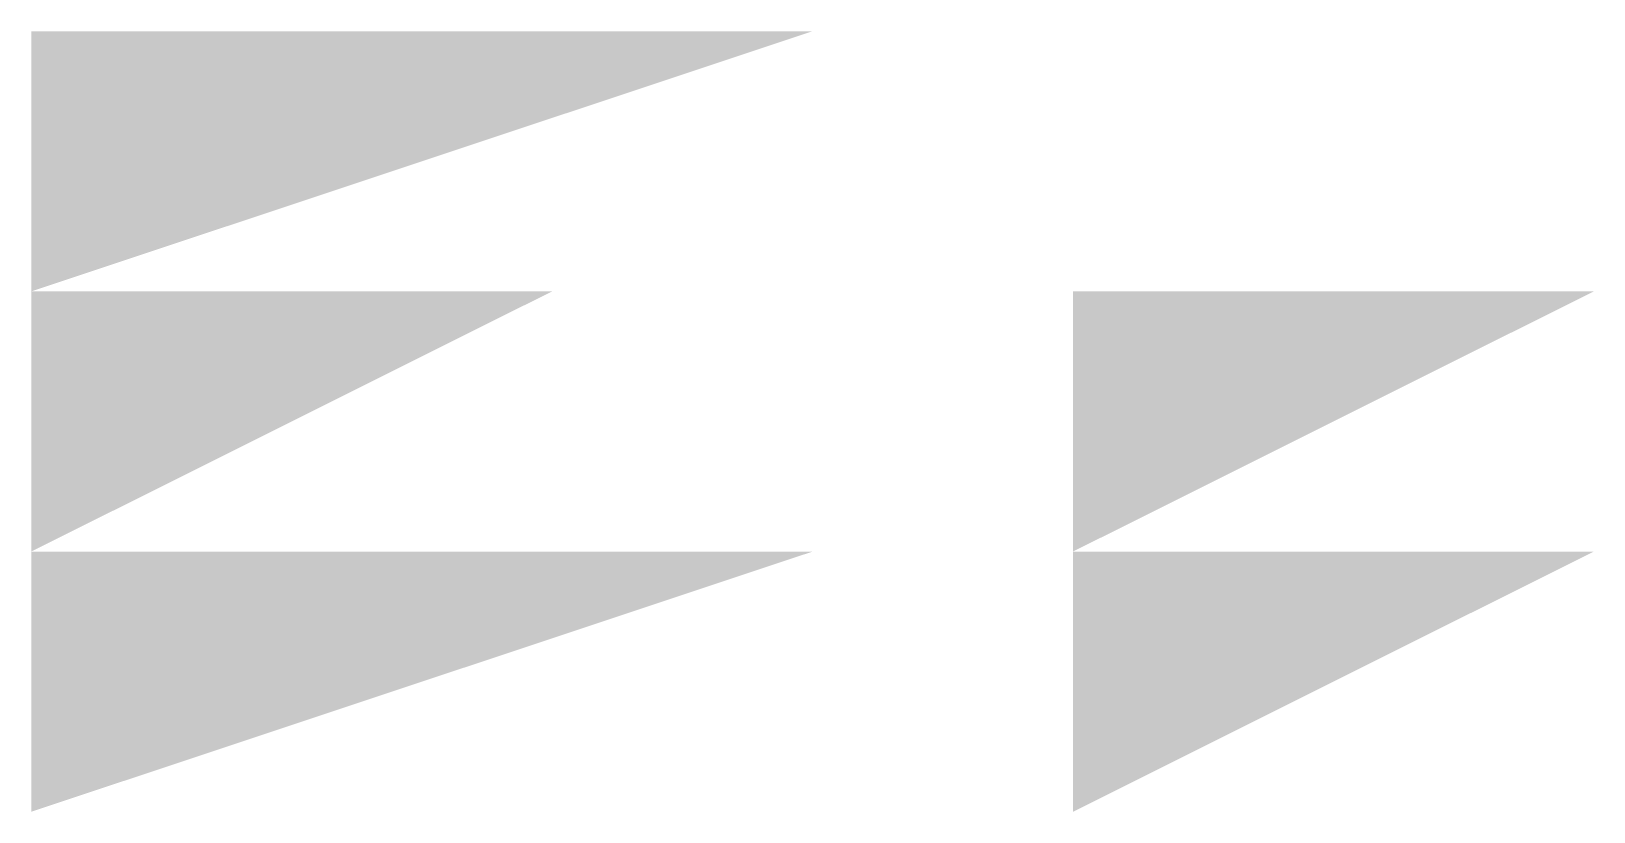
# Model space of a CAD drawing. Header units: feet. Extents: x -99009 to 3252343, y -11094690 to 9035152.
# Drawn here: x 1476283.6 to 1476311.38, y -1364735.09 to -1364721.2 of the extents above; entities that cross this region are included whole.
import ezdxf

# ---------------------------------------------------------------- set-up
doc = ezdxf.new("R2010")
doc.units = ezdxf.units.FT

msp = doc.modelspace()

# ---------------------------------------------------------------- hatches: boundary and pattern name
at = {"transparency": 33554687}
h = msp.add_hatch(color=2, dxfattribs=at)
h.paths.add_polyline_path([(1476297.49045, -1364721.20035), (1476283.59981, -1364721.20035), (1476283.59981, -1364725.82978)])
h.paths.add_polyline_path([(1476297.49045, -1364721.20035), (1476283.59981, -1364725.82978)])
h = msp.add_hatch(color=2, dxfattribs=at)
h.paths.add_polyline_path([(1476292.85866, -1364725.82978), (1476283.59981, -1364725.82978), (1476283.59981, -1364730.4592)])
h.paths.add_polyline_path([(1476292.85866, -1364725.82978), (1476283.59981, -1364730.4592)])
h = msp.add_hatch(color=2, dxfattribs=at)
h.paths.add_polyline_path([(1476311.37873, -1364725.82978), (1476302.11987, -1364725.82978), (1476302.11987, -1364730.4592)])
h.paths.add_polyline_path([(1476311.37873, -1364725.82978), (1476302.11987, -1364730.4592)])
h = msp.add_hatch(color=2, dxfattribs=at)
h.paths.add_polyline_path([(1476297.49045, -1364730.4592), (1476283.59981, -1364730.4592), (1476283.59981, -1364735.08863)])
h.paths.add_polyline_path([(1476297.49045, -1364730.4592), (1476283.59981, -1364735.08863)])
h = msp.add_hatch(color=2, dxfattribs=at)
h.paths.add_polyline_path([(1476311.37873, -1364730.4592), (1476302.11987, -1364730.4592), (1476302.11987, -1364735.08863)])
h.paths.add_polyline_path([(1476311.37873, -1364730.4592), (1476302.11987, -1364735.08863)])

doc.saveas('drawing.dxf')
